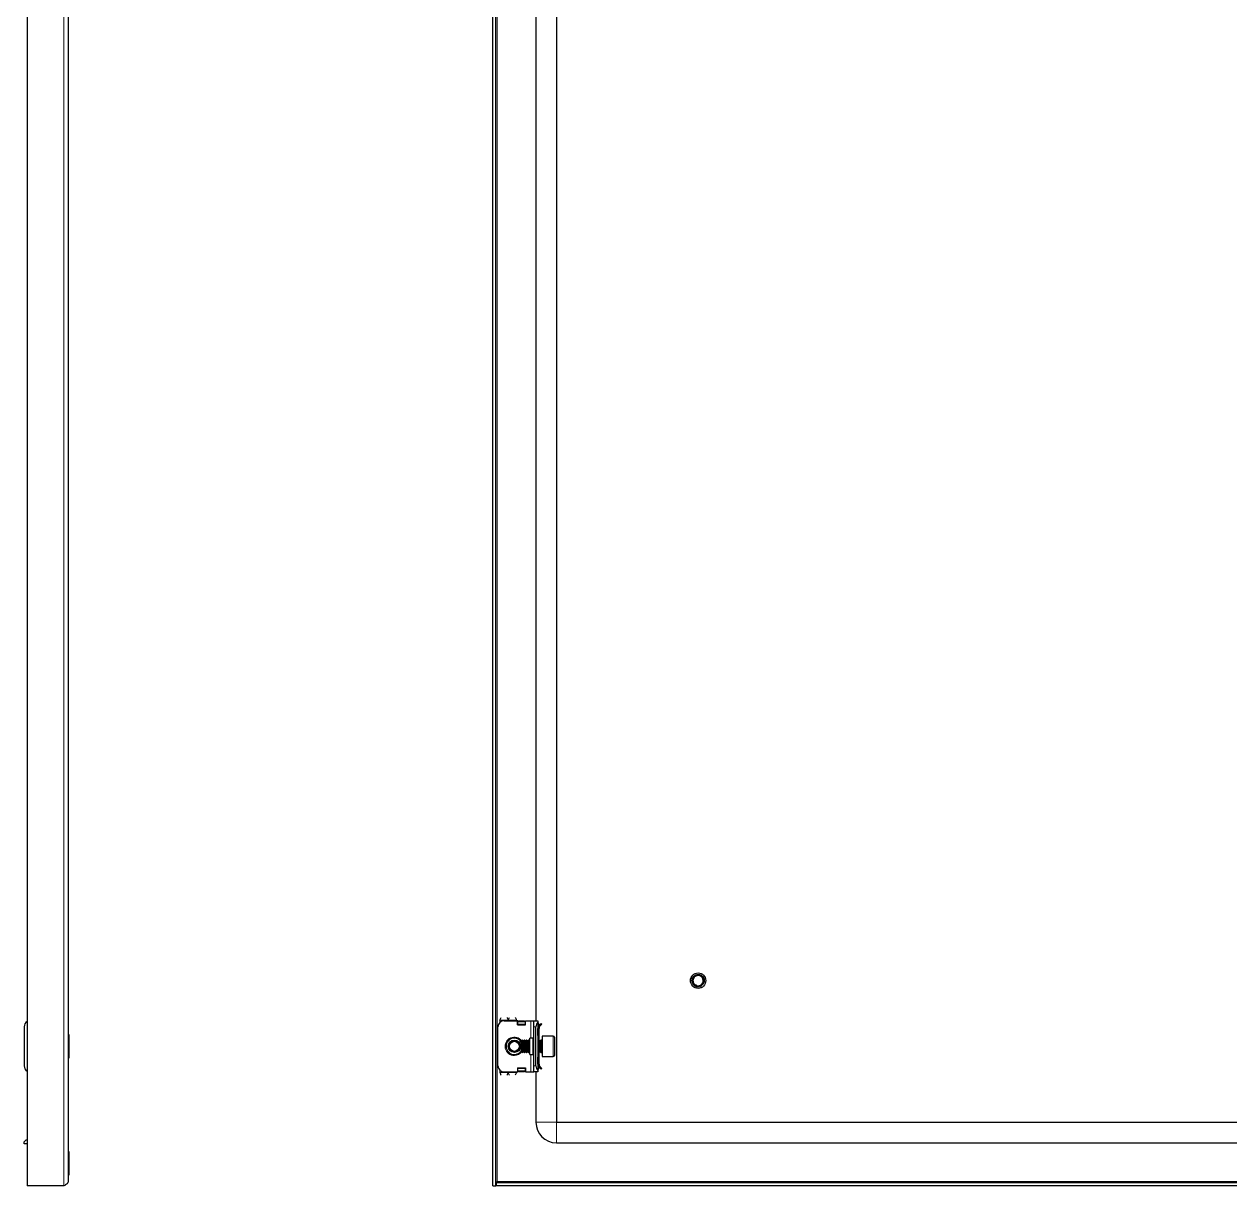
# Model space of a CAD drawing. Header units: millimetres. Extents: x -456 to 1943, y -979 to 1408.
# Drawn here: x 768 to 1356, y -858 to -292 of the extents above; entities that cross this region are included whole.
import ezdxf

# ---------------------------------------------------------------- set-up
doc = ezdxf.new("R2010")
doc.units = ezdxf.units.MM

msp = doc.modelspace()

# ---------------------------------------------------------------- linework, layer by layer
at = {"color": 7, "linetype": 'Continuous', "lineweight": 25}
for p, q in [((769.88, 1302.58), (769.88, -858.42)), ((789.88, 1300.48), (789.88, -856.32)), ((996.66, -858.42), (996.66, 1302.58)), ((998.16, -858.42), (998.16, 1302.58)), ((1027.66, 1271.58), (1027.66, -827.42)), ((1017.66, -102.92), (1017.66, -777.92)), ((1093.82, -757.44), (1093.81, -757.48)), ((1093.88, -757.3), (1093.98, -757.12)), ((1093.89, -757.31), (1093.99, -757.12)), ((1094.39, -756.46), (1094.56, -756.33)), ((1094.42, -756.49), (1094.54, -756.3)), ((1096.06, -755.48), (1096.02, -755.49)), ((1097.2, -755.47), (1097.16, -755.46)), ((1097.38, -755.51), (1097.34, -755.5)), ((1097.56, -755.56), (1097.51, -755.55)), ((1097.56, -755.61), (1097.77, -755.64)), ((1097.74, -755.62), (1097.69, -755.6)), ((1098.09, -755.79), (1098.05, -755.76)), ((1098.09, -755.79), (1098.09, -755.89)), ((1098.09, -755.79), (1098.23, -755.9)), ((1098.27, -755.89), (1098.23, -755.86)), ((1098.44, -756.01), (1098.4, -755.98)), ((1098.44, -756.01), (1098.65, -756.19)), ((1098.6, -756.13), (1098.56, -756.1)), ((1098.75, -756.27), (1098.72, -756.24)), ((1098.89, -756.41), (1098.86, -756.38)), ((1099.47, -757.38), (1099.47, -757.37)), ((1099.53, -757.56), (1099.52, -757.52)), ((1093.67, -758.23), (1093.66, -758.27)), ((1093.66, -758.42), (1093.66, -758.42)), ((1093.67, -758.23), (1093.73, -757.91)), ((1093.69, -758.02), (1093.68, -758.07)), ((1093.72, -757.82), (1093.71, -757.86)), ((1093.77, -757.62), (1093.76, -757.67)), ((1094.37, -759.29), (1094.2, -758.88)), ((1094.5, -760.5), (1094.38, -760.37)), ((1094.39, -760.38), (1094.4, -760.4)), ((1094.5, -760.5), (1094.53, -760.54)), ((1094.64, -760.64), (1094.68, -760.67)), ((1094.8, -760.77), (1094.84, -760.8)), ((1094.96, -760.9), (1095.01, -760.92)), ((1096.46, -761.41), (1097.21, -761.35)), ((1097.35, -761.34), (1097.4, -761.33)), ((1097.54, -761.29), (1097.59, -761.27)), ((1097.73, -761.22), (1097.78, -761.2)), ((1098.11, -761.05), (1097.88, -761.13)), ((1097.92, -761.14), (1097.97, -761.12)), ((1098.28, -760.94), (1098.08, -761.06)), ((1098.1, -760.98), (1098.15, -761.02)), ((1098.11, -761.05), (1098.15, -761.02)), ((1099.58, -759.13), (1099.5, -759.36)), ((1099.52, -759.31), (1099.54, -759.27)), ((1099.58, -757.74), (1099.57, -757.69)), ((1099.58, -759.13), (1099.59, -759.08)), ((1099.62, -757.92), (1099.61, -757.88)), ((1099.62, -758.93), (1099.63, -758.88)), ((1099.66, -758.31), (1099.63, -758.55)), ((1099.64, -758.11), (1099.64, -758.07)), ((1099.64, -758.72), (1099.65, -758.67)), ((1099.66, -758.31), (1099.66, -758.26)), ((1099.66, -758.51), (1099.66, -758.46)), ((768.38, -780.92), (768.38, -799.92)), ((999.16, -799.92), (999.16, -780.92)), ((1000.16, -777.67), (1000.16, -778.69)), ((1002.16, -777.92), (1008.66, -777.92)), ((1008.16, -777.67), (1008.16, -777.92)), ((1008.66, -779.92), (1008.66, -777.92)), ((1008.86, -778.04), (1008.66, -778.04)), ((1008.66, -779.92), (1012.66, -779.92)), ((1008.86, -779.92), (1008.86, -778.04)), ((1008.91, -778.3), (1009.41, -777.95)), ((1009.41, -778.3), (1008.91, -778.65)), ((1008.91, -778.65), (1008.91, -778.3)), ((1008.91, -779.57), (1008.91, -778.65)), ((1008.91, -779.92), (1008.91, -779.57)), ((1009.41, -777.95), (1009.41, -778.3)), ((1009.41, -777.95), (1011.91, -777.95)), ((1009.41, -778.3), (1011.91, -778.3)), ((1011.91, -778.3), (1011.91, -777.95)), ((1011.91, -777.95), (1012.41, -778.3)), ((1012.41, -778.65), (1011.91, -778.3)), ((1012.41, -778.3), (1012.41, -778.65)), ((1012.41, -778.65), (1012.41, -779.57)), ((1012.41, -779.57), (1012.41, -779.92)), ((1012.66, -779.92), (1012.66, -777.92)), ((1012.66, -777.92), (1015.16, -777.92)), ((1015.16, -777.92), (1016.66, -777.92)), ((1016.66, -777.92), (1018.66, -777.92)), ((1016.66, -780.92), (1016.66, -777.92)), ((1016.66, -799.92), (1016.66, -780.92)), ((1017.66, -799.92), (1017.66, -780.92)), ((1018.66, -777.92), (1018.66, -778.69)), ((1018.66, -778.69), (1018.66, -802.16)), ((1018.66, -779.01), (1018.87, -779.21)), ((1019.16, -779.92), (1019.16, -780.38)), ((1019.25, -780.26), (1020.22, -779.28)), ((1019.6, -780.61), (1019.25, -780.26)), ((1019.6, -780.61), (1020.57, -779.64)), ((1020.22, -779.28), (1020.57, -779.64)), ((790.13, -784.64), (789.88, -784.64)), ((790.13, -784.64), (790.13, -796.21)), ((1016.16, -786.42), (1014.66, -786.42)), ((1014.66, -794.42), (1014.66, -786.42)), ((1019.16, -781.67), (1018.66, -781.67)), ((1018.66, -785.17), (1018.66, -781.67)), ((1019.16, -785.17), (1018.66, -785.17)), ((1019.16, -785.17), (1019.16, -781.67)), ((1019.16, -787.42), (1019.16, -785.17)), ((1026.06, -785.42), (1020.66, -785.42)), ((1020.66, -785.42), (1020.66, -795.42)), ((1026.66, -786.02), (1026.66, -794.82)), ((1011.21, -787.42), (1010.66, -787.98)), ((1010.66, -787.98), (1010.66, -792.87)), ((1011.27, -787.42), (1011.21, -787.42)), ((1011.21, -787.42), (1011.21, -793.42)), ((1011.66, -787.98), (1011.27, -787.42)), ((1011.27, -787.42), (1011.27, -792.95)), ((1012.05, -787.42), (1011.66, -787.98)), ((1011.66, -787.98), (1011.66, -792.48)), ((1011.66, -792.48), (1011.66, -792.87)), ((1012.27, -787.42), (1012.05, -787.42)), ((1012.05, -787.42), (1012.05, -792.95)), ((1012.66, -787.98), (1012.27, -787.42)), ((1012.27, -787.42), (1012.27, -792.95)), ((1013.05, -787.42), (1012.66, -787.98)), ((1012.66, -787.98), (1012.66, -792.48)), ((1012.66, -792.48), (1012.66, -792.87)), ((1013.27, -787.42), (1013.05, -787.42)), ((1013.05, -787.42), (1013.05, -792.95)), ((1013.66, -787.98), (1013.27, -787.42)), ((1013.27, -787.42), (1013.27, -792.95)), ((1014.05, -787.42), (1013.66, -787.98)), ((1013.66, -787.98), (1013.66, -792.48)), ((1013.66, -792.48), (1013.66, -792.87)), ((1014.27, -787.42), (1014.05, -787.42)), ((1014.05, -787.42), (1014.05, -792.95)), ((1014.66, -787.98), (1014.27, -787.42)), ((1014.27, -787.42), (1014.27, -792.95)), ((1019.05, -787.42), (1018.66, -787.98)), ((1019.27, -787.42), (1019.05, -787.42)), ((1019.05, -787.42), (1019.05, -792.95)), ((1019.66, -787.98), (1019.27, -787.42)), ((1019.27, -787.42), (1019.27, -792.95)), ((1020.05, -787.42), (1019.66, -787.98)), ((1019.66, -787.98), (1019.66, -792.48)), ((1019.66, -792.48), (1019.66, -792.87)), ((1020.41, -787.42), (1020.05, -787.42)), ((1020.05, -787.42), (1020.05, -792.95)), ((789.88, -796.21), (790.13, -796.21)), ((1010.66, -792.87), (1011.21, -793.42)), ((1011.21, -793.42), (1011.27, -793.42)), ((1011.27, -793.42), (1011.66, -792.87)), ((1011.27, -792.95), (1011.27, -793.42)), ((1011.66, -792.87), (1012.05, -793.42)), ((1012.05, -792.95), (1012.05, -793.42)), ((1012.05, -793.42), (1012.27, -793.42)), ((1012.27, -793.42), (1012.66, -792.87)), ((1012.27, -792.95), (1012.27, -793.42)), ((1012.66, -792.87), (1013.05, -793.42)), ((1013.05, -792.95), (1013.05, -793.42)), ((1013.05, -793.42), (1013.27, -793.42)), ((1013.27, -793.42), (1013.66, -792.87)), ((1013.27, -792.95), (1013.27, -793.42)), ((1013.66, -792.87), (1014.05, -793.42)), ((1014.05, -792.95), (1014.05, -793.42)), ((1014.05, -793.42), (1014.27, -793.42)), ((1014.27, -793.42), (1014.66, -792.87)), ((1014.27, -792.95), (1014.27, -793.42)), ((1014.66, -794.42), (1016.16, -794.42)), ((1018.66, -792.87), (1019.05, -793.42)), ((1018.66, -799.17), (1018.66, -795.67)), ((1018.66, -795.67), (1019.16, -795.67)), ((1019.05, -792.95), (1019.05, -793.42)), ((1019.05, -793.42), (1019.27, -793.42)), ((1019.16, -795.67), (1019.16, -793.42)), ((1019.16, -799.17), (1019.16, -795.67)), ((1019.27, -793.42), (1019.66, -792.87)), ((1019.27, -792.95), (1019.27, -793.42)), ((1019.66, -792.87), (1020.05, -793.42)), ((1020.05, -792.95), (1020.05, -793.42)), ((1020.05, -793.42), (1020.41, -793.42)), ((1020.66, -795.42), (1026.06, -795.42)), ((1000.16, -802.16), (1000.16, -803.17)), ((1002.16, -802.92), (1008.66, -802.92)), ((1008.16, -802.92), (1008.16, -803.17)), ((1008.66, -800.92), (1008.66, -802.92)), ((1008.66, -800.92), (1012.66, -800.92)), ((1008.66, -802.8), (1008.86, -802.8)), ((1008.86, -802.8), (1008.86, -800.92)), ((1008.91, -801.27), (1008.91, -800.92)), ((1008.91, -802.19), (1008.91, -801.27)), ((1008.91, -802.19), (1009.41, -802.54)), ((1008.91, -802.54), (1008.91, -802.19)), ((1009.41, -802.9), (1008.91, -802.54)), ((1011.91, -802.54), (1009.41, -802.54)), ((1009.41, -802.54), (1009.41, -802.9)), ((1011.91, -802.9), (1009.41, -802.9)), ((1011.91, -802.54), (1012.41, -802.19)), ((1011.91, -802.9), (1011.91, -802.54)), ((1012.41, -802.54), (1011.91, -802.9)), ((1012.41, -800.92), (1012.41, -801.27)), ((1012.41, -801.27), (1012.41, -802.19)), ((1012.41, -802.19), (1012.41, -802.54)), ((1012.66, -800.92), (1012.66, -802.92)), ((1012.66, -802.92), (1015.16, -802.92)), ((1015.16, -802.92), (1016.66, -802.92)), ((1016.66, -802.92), (1016.66, -799.92)), ((1018.66, -802.92), (1016.66, -802.92)), ((1017.66, -802.92), (1017.66, -827.42)), ((1019.16, -799.17), (1018.66, -799.17)), ((1018.87, -801.63), (1018.66, -801.84)), ((1018.66, -802.16), (1018.66, -802.92)), ((1019.16, -800.92), (1019.16, -800.53)), ((1019.6, -800.23), (1019.25, -800.59)), ((1019.25, -800.59), (1020.22, -801.56)), ((1019.6, -800.23), (1020.57, -801.21)), ((1020.22, -801.56), (1020.57, -801.21)), ((1027.66, -827.42), (1911.66, -827.42)), ((769.38, -835.92), (768.38, -836.92)), ((768.38, -837.92), (768.38, -836.92)), ((769.88, -837.92), (768.38, -837.92)), ((769.38, -835.92), (769.88, -835.92)), ((1027.66, -837.42), (1457.16, -837.42)), ((790.12, -841.64), (789.88, -841.64)), ((790.12, -841.64), (790.12, -842.68)), ((790.12, -842.68), (790.12, -853.21)), ((789.88, -853.21), (790.12, -853.21)), ((998.36, -856.92), (998.36, -858.42)), ((1940.96, -856.92), (998.36, -856.92)), ((998.52, -856.92), (998.76, -856.32)), ((787.78, -858.42), (769.88, -858.42)), ((996.66, -858.42), (998.16, -858.42)), ((1940.96, -858.42), (998.36, -858.42))]:
    msp.add_line(p, q, dxfattribs=at)
at = {"color": 8, "linetype": 'Continuous', "lineweight": 18}
for p, q in [((787.78, 1302.58), (787.78, -858.42)), ((998.76, -856.32), (998.76, 1300.48)), ((1000.16, -777.67), (1004.16, -777.67)), ((1004.16, -777.67), (1008.16, -777.67)), ((1012.41, -779.57), (1008.91, -779.57)), ((1015.16, -786.42), (1015.16, -777.92)), ((1017.66, -780.92), (1016.66, -780.92)), ((1018.66, -779.42), (1018.87, -779.21)), ((1018.66, -779.92), (1019.16, -779.92)), ((1016.16, -794.42), (1016.16, -786.42)), ((1026.06, -795.42), (1026.06, -785.42)), ((1020.41, -788.8), (1020.41, -787.42)), ((1020.41, -793.42), (1020.41, -788.8)), ((1015.16, -802.92), (1015.16, -794.42)), ((1000.16, -803.17), (1004.16, -803.17)), ((1008.16, -803.17), (1004.16, -803.17)), ((1008.91, -801.27), (1012.41, -801.27)), ((1016.66, -799.92), (1017.66, -799.92)), ((1018.66, -800.92), (1019.16, -800.92)), ((1018.66, -801.42), (1018.87, -801.63)), ((1027.66, -827.42), (1017.66, -827.42)), ((1027.66, -827.42), (1027.66, -837.42)), ((1940.56, -856.32), (998.76, -856.32))]:
    msp.add_line(p, q, dxfattribs=at)
at = {"color": 7, "linetype": 'Continuous', "lineweight": 25}
for centre, radius in [((1096.66, -758.42), 3.75), ((1007.16, -790.42), 3), ((1007.16, -790.42), 2.76), ((1007.16, -790.42), 2.45)]:
    msp.add_circle(centre, radius, dxfattribs=at)
for centre, radius, start, end in [((1096.66, -758.42), 2.5, 108.59442, 168.59442), ((1096.66, -758.42), 2.5, 48.59442, 108.59442), ((1096.66, -758.42), 2.5, 348.59442, 48.59442), ((1096.66, -758.42), 3, 180, 220.74374), ((1096.66, -758.42), 2.5, 168.59442, 190.51652), ((1096.66, -758.42), 3, 239.92857, 266.21929), ((1096.66, -758.42), 2.5, 255.88813, 288.59442), ((1096.66, -758.42), 2.5, 288.59442, 348.59442), ((771.38, -780.92), 3, 120, 180), ((1002.16, -780.92), 3, 90, 180), ((1020.66, -780.92), 3, 131.81031, 180), ((1018.16, -779.92), 1, 360, 45), ((1007.16, -790.42), 4, 90, 331.04498), ((1007.16, -790.42), 4, 28.95502, 90), ((1016.16, -785.92), 0.5, 270, 0), ((1026.06, -786.02), 0.6, 0, 90), ((1020.41, -787.17), 0.25, 270, 0), ((1016.16, -794.92), 0.5, 0, 90), ((1020.41, -793.67), 0.25, 360, 90), ((1026.06, -794.82), 0.6, 270, 360), ((771.38, -799.92), 3, 180, 240), ((1002.16, -799.92), 3, 180, 270), ((1020.66, -799.92), 3, 180, 228.18969), ((1018.16, -800.92), 1, 315, 360), ((1027.66, -827.42), 10, 180, 270)]:
    msp.add_arc(centre, radius, start, end, dxfattribs=at)
at = {"color": 8, "linetype": 'Continuous', "lineweight": 18}
for start, end in [(35.46217, 270), (270, 324.53783)]:
    msp.add_arc((1007.16, -790.42), 4.5, start, end, dxfattribs=at)
at = {"color": 7, "linetype": 'Continuous', "lineweight": 25}
for points, knots in [([(1093.72, -757.82), (1093.73, -757.76), (1093.74, -757.68), (1093.78, -757.61), (1093.79, -757.59)], [0, 0, 0, 0, 0.657988, 1, 1, 1, 1]), ([(1094.19, -757.78), (1094.18, -757.77), (1094.16, -757.73), (1094.11, -757.66), (1094.04, -757.59), (1093.96, -757.54), (1093.89, -757.5), (1093.84, -757.49), (1093.81, -757.48)], [0, 0, 0, 0, 0.076151, 0.276704, 0.47712, 0.677473, 0.837574, 1, 1, 1, 1]), ([(1093.82, -757.44), (1094.03, -757.02), (1094.35, -756.37), (1094.94, -755.97), (1095.14, -755.84)], [0, 0, 0, 0, 0.657042, 1, 1, 1, 1]), ([(1093.82, -757.44), (1093.85, -757.44), (1093.91, -757.45), (1093.99, -757.48), (1094.06, -757.52), (1094.12, -757.58), (1094.16, -757.64), (1094.19, -757.7), (1094.22, -757.75), (1094.22, -757.79), (1094.22, -757.8)], [0, 0, 0, 0, 0.154027, 0.307095, 0.452862, 0.590123, 0.718565, 0.838856, 0.95247, 1, 1, 1, 1]), ([(1093.9, -757.31), (1093.91, -757.25), (1093.94, -757.12), (1094.01, -757.01), (1094.04, -756.95)], [0, 0, 0, 0, 0.462482, 1, 1, 1, 1]), ([(1094.03, -757.03), (1094.06, -756.96), (1094.14, -756.75), (1094.3, -756.59), (1094.41, -756.49)], [0, 0, 0, 0, 0.3337892, 1, 1, 1, 1]), ([(1094.11, -756.9), (1094.13, -756.85), (1094.23, -756.55), (1094.48, -756.34), (1094.68, -756.17)], [0, 0, 0, 0, 0.1718651, 1, 1, 1, 1]), ([(1095.5, -756.06), (1095.44, -756.1), (1095.11, -756.28), (1094.62, -756.75), (1094.31, -757.33), (1094.22, -757.67), (1094.21, -757.73)], [0, 0, 0, 0, 0.104785, 0.513079, 0.918136, 1, 1, 1, 1]), ([(1094.39, -756.46), (1094.39, -756.46), (1094.37, -756.48), (1094.36, -756.5), (1094.35, -756.51)], [0, 0, 0, 0, 0.2967964, 1, 1, 1, 1]), ([(1094.52, -756.32), (1094.51, -756.33), (1094.5, -756.34), (1094.49, -756.35), (1094.49, -756.35)], [0, 0, 0, 0, 0.4842322, 1, 1, 1, 1]), ([(1094.65, -756.19), (1094.65, -756.2), (1094.64, -756.21), (1094.62, -756.22), (1094.62, -756.22)], [0, 0, 0, 0, 0.485158, 1, 1, 1, 1]), ([(1094.8, -756.07), (1094.79, -756.07), (1094.78, -756.08), (1094.77, -756.09), (1094.76, -756.1)], [0, 0, 0, 0, 0.484546, 1, 1, 1, 1]), ([(1094.95, -755.95), (1094.95, -755.96), (1094.93, -755.97), (1094.92, -755.98), (1094.92, -755.98)], [0, 0, 0, 0, 0.4826873, 1, 1, 1, 1]), ([(1094.95, -755.95), (1094.97, -755.95), (1095.01, -755.91), (1095.07, -755.89), (1095.11, -755.87)], [0, 0, 0, 0, 0.230751, 1, 1, 1, 1]), ([(1095.12, -755.85), (1095.12, -755.85), (1095.1, -755.86), (1095.09, -755.87), (1095.08, -755.87)], [0, 0, 0, 0, 0.480194, 1, 1, 1, 1]), ([(1095.12, -755.85), (1095.15, -755.86), (1095.21, -755.9), (1095.29, -755.97), (1095.32, -756.02), (1095.34, -756.04)], [0, 0, 0, 0, 0.362858, 0.693435, 1, 1, 1, 1]), ([(1095.48, -756.11), (1095.47, -756.1), (1095.43, -756.09), (1095.36, -756.06), (1095.29, -756.02), (1095.2, -755.94), (1095.16, -755.88), (1095.14, -755.84)], [0, 0, 0, 0, 0.084477, 0.253367, 0.470159, 0.686909, 1, 1, 1, 1]), ([(1095.3, -755.75), (1095.3, -755.75), (1095.28, -755.76), (1095.27, -755.76), (1095.26, -755.77)], [0, 0, 0, 0, 0.477867, 1, 1, 1, 1]), ([(1095.42, -756.05), (1095.41, -756.03), (1095.4, -755.98), (1095.37, -755.91), (1095.32, -755.83), (1095.28, -755.79), (1095.26, -755.77)], [0, 0, 0, 0, 0.154183, 0.462567, 0.728091, 1, 1, 1, 1]), ([(1095.3, -755.75), (1095.33, -755.77), (1095.39, -755.81), (1095.45, -755.88), (1095.5, -755.96), (1095.53, -756.02), (1095.53, -756.06), (1095.53, -756.07)], [0, 0, 0, 0, 0.260762, 0.494805, 0.723794, 0.94279, 1, 1, 1, 1]), ([(1095.49, -755.66), (1095.48, -755.66), (1095.47, -755.67), (1095.45, -755.67), (1095.44, -755.68)], [0, 0, 0, 0, 0.4764859, 1, 1, 1, 1]), ([(1095.58, -756.07), (1095.58, -756.06), (1095.59, -756.01), (1095.57, -755.92), (1095.54, -755.83), (1095.5, -755.75), (1095.46, -755.7), (1095.44, -755.68)], [0, 0, 0, 0, 0.114393, 0.350182, 0.585971, 0.790611, 1, 1, 1, 1]), ([(1095.49, -755.66), (1095.51, -755.65), (1095.57, -755.62), (1095.64, -755.61), (1095.68, -755.6)], [0, 0, 0, 0, 0.301025, 1, 1, 1, 1]), ([(1095.49, -755.66), (1095.52, -755.68), (1095.57, -755.73), (1095.63, -755.81), (1095.67, -755.89), (1095.68, -755.97), (1095.69, -756.04), (1095.68, -756.07), (1095.68, -756.08)], [0, 0, 0, 0, 0.218347, 0.41099, 0.598711, 0.777744, 0.945667, 1, 1, 1, 1]), ([(1095.86, -756.05), (1095.85, -756.06), (1095.8, -756.07), (1095.72, -756.08), (1095.62, -756.08), (1095.55, -756.07), (1095.51, -756.06), (1095.5, -756.06)], [0, 0, 0, 0, 0.099011, 0.388276, 0.61301, 0.895384, 1, 1, 1, 1]), ([(1095.68, -755.58), (1095.68, -755.59), (1095.66, -755.59), (1095.64, -755.6), (1095.64, -755.6)], [0, 0, 0, 0, 0.476579, 1, 1, 1, 1]), ([(1095.71, -756.08), (1095.71, -756.08), (1095.73, -756.04), (1095.73, -755.97), (1095.74, -755.87), (1095.72, -755.77), (1095.69, -755.68), (1095.65, -755.63), (1095.64, -755.6)], [0, 0, 0, 0, 0.019058, 0.219488, 0.419831, 0.620151, 0.807785, 1, 1, 1, 1]), ([(1095.68, -755.58), (1095.71, -755.61), (1095.75, -755.66), (1095.8, -755.75), (1095.82, -755.83), (1095.83, -755.91), (1095.83, -755.98), (1095.82, -756.02), (1095.81, -756.04)], [0, 0, 0, 0, 0.213002, 0.396975, 0.575181, 0.744364, 0.902779, 1, 1, 1, 1]), ([(1095.88, -755.53), (1095.87, -755.53), (1095.85, -755.53), (1095.84, -755.54), (1095.83, -755.54)], [0, 0, 0, 0, 0.478977, 1, 1, 1, 1]), ([(1095.83, -756.04), (1095.85, -756.01), (1095.87, -755.96), (1095.89, -755.87), (1095.89, -755.78), (1095.88, -755.67), (1095.85, -755.59), (1095.83, -755.54)], [0, 0, 0, 0, 0.147065, 0.321231, 0.495346, 0.669443, 1, 1, 1, 1]), ([(1096.13, -755.82), (1096.12, -755.83), (1096.1, -755.88), (1096.04, -755.96), (1095.95, -756.02), (1095.89, -756.04), (1095.86, -756.05)], [0, 0, 0, 0, 0.153621, 0.528305, 0.811762, 1, 1, 1, 1]), ([(1095.88, -755.53), (1095.89, -755.56), (1095.93, -755.61), (1095.96, -755.7), (1095.97, -755.78), (1095.97, -755.86), (1095.95, -755.94), (1095.93, -755.99), (1095.91, -756.03), (1095.9, -756.04)], [0, 0, 0, 0, 0.195461, 0.359649, 0.517607, 0.666788, 0.806268, 0.936243, 1, 1, 1, 1]), ([(1095.95, -755.98), (1095.95, -755.98), (1095.98, -755.94), (1096.02, -755.86), (1096.04, -755.74), (1096.05, -755.65), (1096.04, -755.57), (1096.02, -755.52), (1096.02, -755.49)], [0, 0, 0, 0, 0.001313, 0.309582, 0.493731, 0.677835, 0.837663, 1, 1, 1, 1]), ([(1095.98, -755.99), (1096.01, -755.97), (1096.06, -755.93), (1096.1, -755.87), (1096.12, -755.83), (1096.13, -755.82)], [0, 0, 0, 0, 0.41332, 0.833507, 1, 1, 1, 1]), ([(1096.06, -755.48), (1096.07, -755.51), (1096.1, -755.56), (1096.11, -755.65), (1096.11, -755.73), (1096.1, -755.8), (1096.07, -755.89), (1096.02, -755.95), (1095.99, -755.99)], [0, 0, 0, 0, 0.162579, 0.32416, 0.478216, 0.623372, 0.759205, 1, 1, 1, 1]), ([(1096.02, -755.5), (1096.04, -755.49), (1096.16, -755.45), (1096.29, -755.44), (1096.39, -755.43)], [0, 0, 0, 0, 0.169871, 1, 1, 1, 1]), ([(1096.06, -755.48), (1096.09, -755.48), (1096.41, -755.41), (1097.05, -755.4), (1097.71, -755.59), (1098.04, -755.76), (1098.11, -755.79)], [0, 0, 0, 0, 0.044285, 0.46488, 0.894202, 1, 1, 1, 1]), ([(1098.1, -756.1), (1098.04, -756.07), (1097.71, -755.89), (1097.05, -755.71), (1096.42, -755.75), (1096.13, -755.82), (1096.13, -755.82)], [0, 0, 0, 0, 0.102158, 0.551599, 0.99962, 1, 1, 1, 1]), ([(1096.49, -755.45), (1096.56, -755.44), (1096.73, -755.41), (1096.9, -755.43), (1097, -755.44)], [0, 0, 0, 0, 0.399625, 1, 1, 1, 1]), ([(1097.18, -755.48), (1097.22, -755.49), (1097.36, -755.49), (1097.5, -755.54), (1097.59, -755.57)], [0, 0, 0, 0, 0.317385, 1, 1, 1, 1]), ([(1098.03, -756.08), (1098.03, -756.07), (1098.03, -756.04), (1098.03, -755.98), (1098.06, -755.88), (1098.09, -755.82), (1098.11, -755.79)], [0, 0, 0, 0, 0.058255, 0.305509, 0.64716, 1, 1, 1, 1]), ([(1098.31, -756.55), (1098.3, -756.54), (1098.27, -756.5), (1098.22, -756.44), (1098.17, -756.36), (1098.13, -756.27), (1098.11, -756.18), (1098.11, -756.13), (1098.1, -756.1)], [0, 0, 0, 0, 0.066273, 0.267344, 0.423096, 0.618734, 0.814089, 1, 1, 1, 1]), ([(1098.11, -756.1), (1098.13, -756.08), (1098.17, -756.03), (1098.21, -755.95), (1098.22, -755.89), (1098.23, -755.86)], [0, 0, 0, 0, 0.351509, 0.671861, 1, 1, 1, 1]), ([(1098.27, -755.89), (1098.27, -755.93), (1098.26, -755.99), (1098.23, -756.09), (1098.19, -756.17), (1098.15, -756.22), (1098.13, -756.24), (1098.13, -756.24)], [0, 0, 0, 0, 0.275174, 0.522846, 0.765225, 0.99702, 1, 1, 1, 1]), ([(1098.14, -756.29), (1098.15, -756.28), (1098.2, -756.26), (1098.26, -756.21), (1098.32, -756.14), (1098.37, -756.06), (1098.39, -756.01), (1098.4, -755.98)], [0, 0, 0, 0, 0.084965, 0.329338, 0.573716, 0.784411, 1, 1, 1, 1]), ([(1098.44, -756.01), (1098.43, -756.04), (1098.42, -756.11), (1098.38, -756.2), (1098.33, -756.28), (1098.27, -756.33), (1098.22, -756.37), (1098.19, -756.38), (1098.19, -756.39)], [0, 0, 0, 0, 0.222831, 0.420099, 0.612409, 0.79585, 0.967895, 1, 1, 1, 1]), ([(1098.2, -756.41), (1098.2, -756.41), (1098.24, -756.41), (1098.3, -756.38), (1098.39, -756.32), (1098.46, -756.26), (1098.52, -756.19), (1098.55, -756.13), (1098.56, -756.1)], [0, 0, 0, 0, 0.002693, 0.20821, 0.413641, 0.619057, 0.807274, 1, 1, 1, 1]), ([(1098.6, -756.13), (1098.59, -756.17), (1098.57, -756.23), (1098.52, -756.32), (1098.47, -756.38), (1098.4, -756.43), (1098.34, -756.47), (1098.3, -756.47), (1098.29, -756.48)], [0, 0, 0, 0, 0.219212, 0.409339, 0.593597, 0.768568, 0.932394, 1, 1, 1, 1]), ([(1098.3, -756.5), (1098.34, -756.5), (1098.4, -756.48), (1098.49, -756.44), (1098.58, -756.39), (1098.66, -756.32), (1098.7, -756.27), (1098.72, -756.24)], [0, 0, 0, 0, 0.190996, 0.383798, 0.576553, 0.78528, 1, 1, 1, 1]), ([(1098.76, -756.63), (1098.75, -756.63), (1098.73, -756.64), (1098.68, -756.66), (1098.59, -756.67), (1098.48, -756.65), (1098.38, -756.6), (1098.33, -756.56), (1098.31, -756.55)], [0, 0, 0, 0, 0.0458661, 0.2307436, 0.3874614, 0.6582461, 0.861978, 1, 1, 1, 1]), ([(1098.75, -756.27), (1098.74, -756.3), (1098.71, -756.36), (1098.65, -756.44), (1098.58, -756.49), (1098.51, -756.53), (1098.44, -756.56), (1098.4, -756.56), (1098.37, -756.56)], [0, 0, 0, 0, 0.211659, 0.390361, 0.562352, 0.724819, 0.876696, 1, 1, 1, 1]), ([(1098.39, -756.58), (1098.4, -756.58), (1098.47, -756.58), (1098.57, -756.56), (1098.68, -756.52), (1098.77, -756.46), (1098.82, -756.41), (1098.86, -756.38)], [0, 0, 0, 0, 0.046579, 0.362688, 0.551736, 0.740753, 1, 1, 1, 1]), ([(1098.4, -756.61), (1098.43, -756.62), (1098.49, -756.64), (1098.58, -756.65), (1098.67, -756.65), (1098.73, -756.63), (1098.76, -756.63)], [0, 0, 0, 0, 0.2517951, 0.502165, 0.752314, 1, 1, 1, 1]), ([(1098.89, -756.41), (1098.87, -756.43), (1098.84, -756.48), (1098.77, -756.54), (1098.7, -756.59), (1098.63, -756.61), (1098.56, -756.63), (1098.49, -756.63), (1098.45, -756.62), (1098.44, -756.62)], [0, 0, 0, 0, 0.169226, 0.337427, 0.497935, 0.649179, 0.790582, 0.922688, 1, 1, 1, 1]), ([(1099.5, -758.46), (1099.49, -758.39), (1099.47, -758), (1099.3, -757.32), (1098.93, -756.85), (1098.76, -756.63)], [0, 0, 0, 0, 0.108003, 0.585763, 1, 1, 1, 1]), ([(1098.89, -756.41), (1099.01, -756.56), (1099.29, -756.91), (1099.58, -757.57), (1099.63, -758.08), (1099.66, -758.33)], [0, 0, 0, 0, 0.274163, 0.639603, 1, 1, 1, 1]), ([(1098.97, -756.54), (1099.01, -756.58), (1099.15, -756.71), (1099.24, -756.89), (1099.31, -757.01)], [0, 0, 0, 0, 0.288707, 1, 1, 1, 1]), ([(1099.35, -757.12), (1099.37, -757.15), (1099.46, -757.29), (1099.5, -757.45), (1099.54, -757.58)], [0, 0, 0, 0, 0.192577, 1, 1, 1, 1]), ([(1094.15, -758.13), (1094.14, -758.15), (1094.13, -758.18), (1094.09, -758.23), (1094.03, -758.28), (1093.97, -758.33), (1093.89, -758.38), (1093.81, -758.4), (1093.73, -758.42), (1093.68, -758.42), (1093.66, -758.42)], [0, 0, 0, 0, 0.060221, 0.18113, 0.301988, 0.42281, 0.589437, 0.75603, 0.87711, 1, 1, 1, 1]), ([(1093.66, -758.43), (1093.66, -758.38), (1093.66, -758.3), (1093.67, -758.23), (1093.68, -758.2)], [0, 0, 0, 0, 0.659859, 1, 1, 1, 1]), ([(1094.02, -758.29), (1093.99, -758.28), (1093.93, -758.26), (1093.84, -758.25), (1093.75, -758.25), (1093.69, -758.27), (1093.66, -758.27)], [0, 0, 0, 0, 0.237597, 0.516729, 0.755527, 1, 1, 1, 1]), ([(1093.66, -758.43), (1093.69, -758.41), (1093.75, -758.38), (1093.85, -758.35), (1093.91, -758.35), (1093.93, -758.35)], [0, 0, 0, 0, 0.371226, 0.708872, 1, 1, 1, 1]), ([(1094.59, -760.2), (1094.56, -760.18), (1094.32, -759.96), (1093.97, -759.5), (1093.73, -758.89), (1093.68, -758.54), (1093.66, -758.42)], [0, 0, 0, 0, 0.050685, 0.485619, 0.826643, 1, 1, 1, 1]), ([(1093.67, -758.23), (1093.7, -758.21), (1093.76, -758.18), (1093.86, -758.16), (1093.95, -758.16), (1094.03, -758.18), (1094.08, -758.2), (1094.1, -758.21)], [0, 0, 0, 0, 0.235039, 0.445532, 0.651268, 0.847853, 1, 1, 1, 1]), ([(1094.12, -758.18), (1094.1, -758.16), (1094.05, -758.12), (1093.96, -758.08), (1093.86, -758.06), (1093.77, -758.05), (1093.71, -758.06), (1093.68, -758.07)], [0, 0, 0, 0, 0.189173, 0.404697, 0.62022, 0.807935, 1, 1, 1, 1]), ([(1093.69, -758.02), (1093.72, -758.01), (1093.79, -757.99), (1093.88, -757.98), (1093.97, -757.99), (1094.05, -758.01), (1094.12, -758.04), (1094.15, -758.07), (1094.16, -758.08)], [0, 0, 0, 0, 0.214065, 0.402363, 0.585629, 0.760234, 0.923894, 1, 1, 1, 1]), ([(1094.18, -758.07), (1094.17, -758.06), (1094.14, -758.02), (1094.08, -757.97), (1093.99, -757.92), (1093.9, -757.88), (1093.81, -757.86), (1093.74, -757.86), (1093.71, -757.86)], [0, 0, 0, 0, 0.069872, 0.258455, 0.446951, 0.635422, 0.81547, 1, 1, 1, 1]), ([(1093.72, -757.82), (1093.76, -757.81), (1093.82, -757.8), (1093.92, -757.8), (1094, -757.82), (1094.08, -757.86), (1094.14, -757.9), (1094.17, -757.94), (1094.18, -757.95)], [0, 0, 0, 0, 0.208898, 0.388587, 0.562428, 0.727295, 0.881578, 1, 1, 1, 1]), ([(1094.19, -757.93), (1094.17, -757.9), (1094.14, -757.86), (1094.08, -757.8), (1094.01, -757.75), (1093.93, -757.71), (1093.84, -757.68), (1093.79, -757.67), (1093.76, -757.67)], [0, 0, 0, 0, 0.137266, 0.30795, 0.478578, 0.649185, 0.822833, 1, 1, 1, 1]), ([(1093.77, -757.62), (1093.8, -757.62), (1093.86, -757.62), (1093.95, -757.63), (1094.02, -757.66), (1094.09, -757.71), (1094.15, -757.76), (1094.19, -757.81), (1094.21, -757.85), (1094.22, -757.87)], [0, 0, 0, 0, 0.165667, 0.330522, 0.488809, 0.638525, 0.778629, 0.909213, 1, 1, 1, 1]), ([(1094.15, -758.09), (1094.14, -758.2), (1094.13, -758.46), (1094.17, -758.72), (1094.2, -758.88)], [0, 0, 0, 0, 0.408521, 1, 1, 1, 1]), ([(1094.21, -757.93), (1094.21, -757.94), (1094.2, -757.98), (1094.18, -758.04), (1094.16, -758.08), (1094.15, -758.09)], [0, 0, 0, 0, 0.157682, 0.80304, 1, 1, 1, 1]), ([(1094.21, -757.73), (1094.21, -757.77), (1094.22, -757.83), (1094.21, -757.9), (1094.21, -757.93)], [0, 0, 0, 0, 0.544473, 1, 1, 1, 1]), ([(1095.65, -760.65), (1095.58, -760.62), (1095.26, -760.46), (1094.75, -760.04), (1094.5, -759.54), (1094.37, -759.29)], [0, 0, 0, 0, 0.130652, 0.560007, 1, 1, 1, 1]), ([(1094.39, -760.38), (1094.4, -760.36), (1094.44, -760.31), (1094.5, -760.25), (1094.55, -760.22), (1094.59, -760.21), (1094.59, -760.2)], [0, 0, 0, 0, 0.315056, 0.630194, 0.945514, 1, 1, 1, 1]), ([(1094.95, -760.25), (1094.92, -760.24), (1094.86, -760.23), (1094.78, -760.23), (1094.7, -760.24), (1094.62, -760.26), (1094.51, -760.31), (1094.44, -760.36), (1094.4, -760.4)], [0, 0, 0, 0, 0.149407, 0.278563, 0.407661, 0.536722, 0.727045, 1, 1, 1, 1]), ([(1094.5, -760.5), (1094.51, -760.48), (1094.54, -760.42), (1094.6, -760.36), (1094.67, -760.31), (1094.74, -760.27), (1094.81, -760.25), (1094.89, -760.24), (1094.94, -760.25), (1094.96, -760.26)], [0, 0, 0, 0, 0.159446, 0.318034, 0.469983, 0.61348, 0.747649, 0.872856, 1, 1, 1, 1]), ([(1095.01, -760.3), (1095.01, -760.3), (1094.98, -760.3), (1094.91, -760.31), (1094.82, -760.33), (1094.74, -760.36), (1094.66, -760.4), (1094.59, -760.46), (1094.55, -760.51), (1094.53, -760.54)], [0, 0, 0, 0, 0.018281, 0.175639, 0.332896, 0.490097, 0.647274, 0.821632, 1, 1, 1, 1]), ([(1094.59, -760.2), (1094.61, -760.2), (1094.65, -760.19), (1094.74, -760.18), (1094.84, -760.19), (1094.93, -760.23), (1095, -760.28), (1095.09, -760.37), (1095.16, -760.49), (1095.18, -760.57), (1095.19, -760.61)], [0, 0, 0, 0, 0.0736464, 0.1695635, 0.351373, 0.4388934, 0.519676, 0.6829056, 0.8511995, 1, 1, 1, 1]), ([(1094.64, -760.64), (1094.65, -760.61), (1094.68, -760.54), (1094.73, -760.47), (1094.79, -760.41), (1094.86, -760.36), (1094.94, -760.33), (1094.99, -760.31), (1095.02, -760.31), (1095.03, -760.31)], [0, 0, 0, 0, 0.198035, 0.367663, 0.531495, 0.686664, 0.831818, 0.981917, 1, 1, 1, 1]), ([(1095.09, -760.38), (1095.08, -760.38), (1095.04, -760.39), (1094.96, -760.41), (1094.87, -760.46), (1094.79, -760.52), (1094.73, -760.59), (1094.69, -760.64), (1094.68, -760.67)], [0, 0, 0, 0, 0.0505, 0.241124, 0.431653, 0.622154, 0.808692, 1, 1, 1, 1]), ([(1094.8, -760.77), (1094.81, -760.74), (1094.82, -760.67), (1094.87, -760.59), (1094.92, -760.51), (1094.98, -760.46), (1095.04, -760.42), (1095.09, -760.41), (1095.1, -760.4)], [0, 0, 0, 0, 0.209239, 0.392702, 0.571062, 0.740844, 0.899958, 1, 1, 1, 1]), ([(1095.15, -760.48), (1095.13, -760.5), (1095.07, -760.52), (1094.99, -760.58), (1094.93, -760.64), (1094.87, -760.72), (1094.85, -760.78), (1094.84, -760.8)], [0, 0, 0, 0, 0.172104, 0.391099, 0.610089, 0.802801, 1, 1, 1, 1]), ([(1094.96, -760.9), (1094.97, -760.86), (1094.98, -760.79), (1095.01, -760.7), (1095.06, -760.62), (1095.11, -760.56), (1095.15, -760.53), (1095.17, -760.52)], [0, 0, 0, 0, 0.240212, 0.454711, 0.664287, 0.864517, 1, 1, 1, 1]), ([(1095.2, -760.63), (1095.18, -760.65), (1095.13, -760.69), (1095.08, -760.76), (1095.03, -760.84), (1095.01, -760.9), (1095.01, -760.92)], [0, 0, 0, 0, 0.228254, 0.510351, 0.752319, 1, 1, 1, 1]), ([(1095.14, -761.01), (1095.14, -760.97), (1095.14, -760.9), (1095.17, -760.81), (1095.19, -760.75), (1095.21, -760.72), (1095.21, -760.72)], [0, 0, 0, 0, 0.357139, 0.680979, 0.998183, 1, 1, 1, 1]), ([(1095.19, -760.61), (1095.2, -760.62), (1095.21, -760.67), (1095.22, -760.75), (1095.21, -760.84), (1095.2, -760.93), (1095.17, -760.99), (1095.16, -761.02)], [0, 0, 0, 0, 0.113604, 0.31095, 0.508229, 0.75166, 1, 1, 1, 1]), ([(1096.05, -760.85), (1095.77, -760.79), (1095.47, -760.74), (1095.2, -760.61), (1095.19, -760.61)], [0, 0, 0, 0, 0.965671, 1, 1, 1, 1]), ([(1096.05, -760.85), (1095.96, -760.81), (1095.82, -760.75), (1095.69, -760.68), (1095.65, -760.65)], [0, 0, 0, 0, 0.681733, 1, 1, 1, 1]), ([(1097.21, -761.35), (1097.2, -761.33), (1097.18, -761.28), (1097.16, -761.21), (1097.16, -761.12), (1097.18, -761.05), (1097.22, -760.97), (1097.28, -760.89), (1097.37, -760.82), (1097.43, -760.8), (1097.46, -760.79)], [0, 0, 0, 0, 0.098631, 0.238541, 0.378532, 0.49895, 0.601027, 0.777401, 0.9101, 1, 1, 1, 1]), ([(1097.36, -760.84), (1097.35, -760.84), (1097.32, -760.87), (1097.29, -760.93), (1097.24, -761.01), (1097.21, -761.1), (1097.2, -761.19), (1097.2, -761.28), (1097.2, -761.33), (1097.21, -761.35)], [0, 0, 0, 0, 0.036757, 0.196192, 0.355485, 0.51469, 0.719746, 0.882005, 1, 1, 1, 1]), ([(1097.35, -761.34), (1097.34, -761.31), (1097.31, -761.26), (1097.28, -761.18), (1097.27, -761.1), (1097.28, -761.02), (1097.31, -760.92), (1097.35, -760.86), (1097.38, -760.83)], [0, 0, 0, 0, 0.16279, 0.324686, 0.479688, 0.626058, 0.76302, 1, 1, 1, 1]), ([(1097.44, -760.81), (1097.43, -760.83), (1097.4, -760.88), (1097.37, -760.97), (1097.35, -761.07), (1097.35, -761.19), (1097.38, -761.28), (1097.4, -761.33)], [0, 0, 0, 0, 0.13286, 0.29106, 0.491007, 0.69089, 1, 1, 1, 1]), ([(1097.54, -761.29), (1097.52, -761.26), (1097.48, -761.21), (1097.44, -761.12), (1097.42, -761.04), (1097.42, -760.96), (1097.43, -760.88), (1097.44, -760.82), (1097.46, -760.8), (1097.47, -760.79)], [0, 0, 0, 0, 0.198483, 0.367712, 0.531083, 0.685778, 0.830503, 0.965152, 1, 1, 1, 1]), ([(1097.46, -760.79), (1097.47, -760.79), (1097.52, -760.77), (1097.6, -760.76), (1097.69, -760.76), (1097.78, -760.77), (1097.87, -760.8), (1097.95, -760.83), (1098.03, -760.88), (1098.08, -760.93), (1098.11, -760.96), (1098.12, -760.97)], [0, 0, 0, 0, 0.04296, 0.1733, 0.274263, 0.401081, 0.527716, 0.654259, 0.780759, 0.936852, 1, 1, 1, 1]), ([(1097.55, -760.77), (1097.55, -760.78), (1097.53, -760.82), (1097.51, -760.89), (1097.5, -760.99), (1097.51, -761.09), (1097.54, -761.19), (1097.57, -761.24), (1097.59, -761.27)], [0, 0, 0, 0, 0.043388, 0.23288, 0.422274, 0.611632, 0.803279, 1, 1, 1, 1]), ([(1097.73, -761.22), (1097.71, -761.2), (1097.66, -761.15), (1097.61, -761.07), (1097.58, -760.99), (1097.56, -760.9), (1097.56, -760.83), (1097.57, -760.78), (1097.57, -760.77)], [0, 0, 0, 0, 0.208724, 0.39105, 0.568219, 0.73683, 0.894853, 1, 1, 1, 1]), ([(1097.67, -760.76), (1097.67, -760.79), (1097.66, -760.85), (1097.67, -760.95), (1097.69, -761.05), (1097.73, -761.13), (1097.76, -761.18), (1097.78, -761.2)], [0, 0, 0, 0, 0.181695, 0.396783, 0.61186, 0.803681, 1, 1, 1, 1]), ([(1097.92, -761.14), (1097.9, -761.12), (1097.84, -761.08), (1097.78, -761), (1097.74, -760.92), (1097.71, -760.84), (1097.71, -760.79), (1097.7, -760.76)], [0, 0, 0, 0, 0.234253, 0.442787, 0.646465, 0.841043, 1, 1, 1, 1]), ([(1097.81, -760.78), (1097.81, -760.78), (1097.81, -760.82), (1097.83, -760.89), (1097.86, -760.98), (1097.91, -761.06), (1097.95, -761.1), (1097.97, -761.12)], [0, 0, 0, 0, 0.00279, 0.269575, 0.536371, 0.765499, 1, 1, 1, 1]), ([(1098.11, -761.05), (1098.08, -761.03), (1098.02, -760.99), (1097.95, -760.92), (1097.91, -760.86), (1097.89, -760.82), (1097.89, -760.81)], [0, 0, 0, 0, 0.319514, 0.608493, 0.891527, 1, 1, 1, 1]), ([(1098.12, -760.97), (1098.2, -760.92), (1098.54, -760.69), (1099.03, -760.19), (1099.26, -759.63), (1099.36, -759.39)], [0, 0, 0, 0, 0.128781, 0.613629, 1, 1, 1, 1]), ([(1099.09, -758.99), (1099.1, -759.02), (1099.11, -759.08), (1099.15, -759.17), (1099.2, -759.24), (1099.26, -759.31), (1099.31, -759.36), (1099.35, -759.38), (1099.36, -759.39)], [0, 0, 0, 0, 0.182737, 0.363423, 0.543947, 0.724373, 0.904747, 1, 1, 1, 1]), ([(1099.36, -759.39), (1099.36, -759.39), (1099.33, -759.38), (1099.27, -759.35), (1099.21, -759.3), (1099.17, -759.25), (1099.13, -759.17), (1099.1, -759.07), (1099.1, -758.97), (1099.11, -758.92), (1099.11, -758.92)], [0, 0, 0, 0, 0.022761, 0.192243, 0.346896, 0.477535, 0.588677, 0.783334, 0.968624, 1, 1, 1, 1]), ([(1099.52, -759.31), (1099.49, -759.31), (1099.44, -759.31), (1099.35, -759.29), (1099.28, -759.25), (1099.21, -759.2), (1099.16, -759.15), (1099.13, -759.09), (1099.11, -759.05), (1099.1, -759.03)], [0, 0, 0, 0, 0.1648015, 0.3286622, 0.485343, 0.633184, 0.7714895, 0.9006567, 1, 1, 1, 1]), ([(1099.11, -758.92), (1099.12, -758.89), (1099.14, -758.81), (1099.19, -758.71), (1099.26, -758.62), (1099.33, -758.56), (1099.4, -758.51), (1099.45, -758.48), (1099.49, -758.46), (1099.5, -758.46)], [0, 0, 0, 0, 0.1251657, 0.3367685, 0.4886747, 0.6403706, 0.7919615, 0.9435026, 1, 1, 1, 1]), ([(1099.58, -759.13), (1099.54, -759.13), (1099.47, -759.14), (1099.38, -759.12), (1099.3, -759.1), (1099.23, -759.06), (1099.17, -759.01), (1099.14, -758.97), (1099.12, -758.95)], [0, 0, 0, 0, 0.207037, 0.38272, 0.55212, 0.712365, 0.86221, 1, 1, 1, 1]), ([(1099.12, -758.96), (1099.13, -758.98), (1099.15, -759.02), (1099.2, -759.09), (1099.28, -759.16), (1099.36, -759.21), (1099.45, -759.25), (1099.51, -759.26), (1099.54, -759.27)], [0, 0, 0, 0, 0.112687, 0.266978, 0.464332, 0.661607, 0.829157, 1, 1, 1, 1]), ([(1099.62, -758.93), (1099.58, -758.94), (1099.52, -758.95), (1099.42, -758.95), (1099.33, -758.94), (1099.25, -758.91), (1099.19, -758.87), (1099.15, -758.84), (1099.14, -758.82)], [0, 0, 0, 0, 0.205811, 0.38496, 0.558827, 0.724121, 0.878934, 1, 1, 1, 1]), ([(1099.15, -758.87), (1099.18, -758.89), (1099.22, -758.94), (1099.3, -759), (1099.39, -759.04), (1099.48, -759.07), (1099.55, -759.08), (1099.59, -759.08)], [0, 0, 0, 0, 0.183111, 0.381533, 0.579913, 0.787111, 1, 1, 1, 1]), ([(1099.18, -758.74), (1099.21, -758.76), (1099.26, -758.8), (1099.35, -758.84), (1099.44, -758.87), (1099.53, -758.89), (1099.59, -758.88), (1099.63, -758.88)], [0, 0, 0, 0, 0.19243, 0.403622, 0.614801, 0.805152, 1, 1, 1, 1]), ([(1099.64, -758.72), (1099.61, -758.73), (1099.55, -758.76), (1099.45, -758.77), (1099.36, -758.77), (1099.28, -758.75), (1099.22, -758.73), (1099.2, -758.71), (1099.2, -758.71)], [0, 0, 0, 0, 0.227908, 0.430276, 0.627707, 0.816134, 0.99284, 1, 1, 1, 1]), ([(1099.26, -758.62), (1099.27, -758.62), (1099.31, -758.65), (1099.38, -758.67), (1099.47, -758.69), (1099.56, -758.69), (1099.62, -758.68), (1099.65, -758.67)], [0, 0, 0, 0, 0.0501556, 0.3045132, 0.5588802, 0.7769031, 1, 1, 1, 1]), ([(1099.66, -758.51), (1099.63, -758.53), (1099.56, -758.56), (1099.47, -758.58), (1099.38, -758.59), (1099.33, -758.58), (1099.31, -758.58)], [0, 0, 0, 0, 0.2937792, 0.5589816, 0.8184942, 1, 1, 1, 1]), ([(1099.43, -758.49), (1099.45, -758.49), (1099.5, -758.5), (1099.58, -758.49), (1099.63, -758.47), (1099.66, -758.46)], [0, 0, 0, 0, 0.236131, 0.613435, 1, 1, 1, 1]), ([(1099.53, -759.25), (1099.53, -759.28), (1099.52, -759.34), (1099.5, -759.39), (1099.48, -759.43)], [0, 0, 0, 0, 0.405617, 1, 1, 1, 1]), ([(1099.55, -757.68), (1099.57, -757.72), (1099.63, -757.87), (1099.64, -758.03), (1099.65, -758.15)], [0, 0, 0, 0, 0.2829098, 1, 1, 1, 1]), ([(1000.16, -777.67), (1000.26, -777.43), (1000.45, -776.94), (1000.64, -776.55), (1000.73, -776.35)], [0, 0, 0, 0, 0.502065, 1, 1, 1, 1]), ([(1003.59, -776.36), (1003.67, -776.52), (1003.84, -776.86), (1004.03, -777.35), (1004.14, -777.63), (1004.16, -777.67)], [0, 0, 0, 0, 0.4154826, 0.9171518, 1, 1, 1, 1]), ([(1004.16, -777.67), (1004.26, -777.43), (1004.45, -776.94), (1004.64, -776.55), (1004.73, -776.35)], [0, 0, 0, 0, 0.502065, 1, 1, 1, 1]), ([(1007.59, -776.36), (1007.67, -776.52), (1007.84, -776.86), (1008.03, -777.35), (1008.14, -777.63), (1008.16, -777.67)], [0, 0, 0, 0, 0.4154826, 0.9171518, 1, 1, 1, 1]), ([(1019.25, -780.26), (1019.09, -780.45), (1018.79, -780.82), (1018.67, -781.35), (1018.66, -781.63), (1018.66, -781.67)], [0, 0, 0, 0, 0.461863, 0.923726, 1, 1, 1, 1]), ([(1019.6, -780.61), (1019.48, -780.76), (1019.3, -780.99), (1019.18, -781.37), (1019.17, -781.57), (1019.16, -781.67)], [0, 0, 0, 0, 0.485042, 0.738404, 1, 1, 1, 1]), ([(1000.73, -804.48), (1000.65, -804.33), (1000.48, -803.98), (1000.29, -803.49), (1000.18, -803.21), (1000.16, -803.17)], [0, 0, 0, 0, 0.415483, 0.917152, 1, 1, 1, 1]), ([(1004.16, -803.17), (1004.06, -803.42), (1003.87, -803.9), (1003.68, -804.3), (1003.59, -804.49)], [0, 0, 0, 0, 0.502065, 1, 1, 1, 1]), ([(1004.73, -804.48), (1004.65, -804.33), (1004.48, -803.98), (1004.29, -803.49), (1004.18, -803.21), (1004.16, -803.17)], [0, 0, 0, 0, 0.415483, 0.917152, 1, 1, 1, 1]), ([(1008.16, -803.17), (1008.06, -803.42), (1007.87, -803.9), (1007.68, -804.3), (1007.59, -804.49)], [0, 0, 0, 0, 0.502065, 1, 1, 1, 1]), ([(1018.66, -799.17), (1018.69, -799.41), (1018.74, -799.9), (1019.02, -800.35), (1019.22, -800.56), (1019.25, -800.59)], [0, 0, 0, 0, 0.461863, 0.923726, 1, 1, 1, 1]), ([(1019.16, -799.17), (1019.18, -799.36), (1019.21, -799.65), (1019.4, -800), (1019.53, -800.16), (1019.6, -800.23)], [0, 0, 0, 0, 0.485042, 0.738404, 1, 1, 1, 1]), ([(998.16, -858.42), (998.17, -858.24), (998.19, -857.88), (998.28, -857.5), (998.36, -857.31), (998.36, -857.3)], [0, 0, 0, 0, 0.48755, 0.97507, 1, 1, 1, 1])]:
    msp.add_open_spline(points, degree=3, knots=knots, dxfattribs=at)
for points in [[(789.88, -856.32), (789.84, -856.5), (789.78, -856.85), (789.3, -857.37), (788.6, -857.9), (788.05, -858.25), (787.78, -858.42)], [(998.76, -856.32), (998.73, -856.4), (998.66, -856.56), (998.56, -856.76), (998.46, -856.89), (998.39, -856.91), (998.36, -856.92)]]:
    msp.add_open_spline(points, degree=3, dxfattribs=at)

doc.saveas('drawing.dxf')
